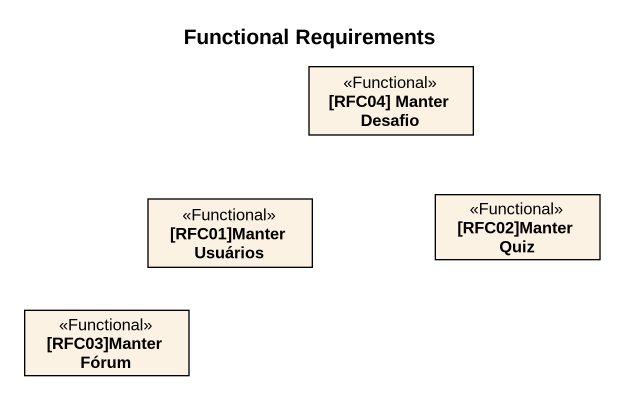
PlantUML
@startuml
title Functional Requirements
hide circle
hide empty members
class "[RFC04] Manter Desafio" as RFC04_Manter_Desafio <<Functional>>
class "[RFC01]Manter Usuários" as RFC01_Manter_Usuários <<Functional>>
class "[RFC02]Manter Quiz" as RFC02_Manter_Quiz <<Functional>>
class "[RFC03]Manter Fórum" as RFC03_Manter_Fórum <<Functional>>
@enduml
